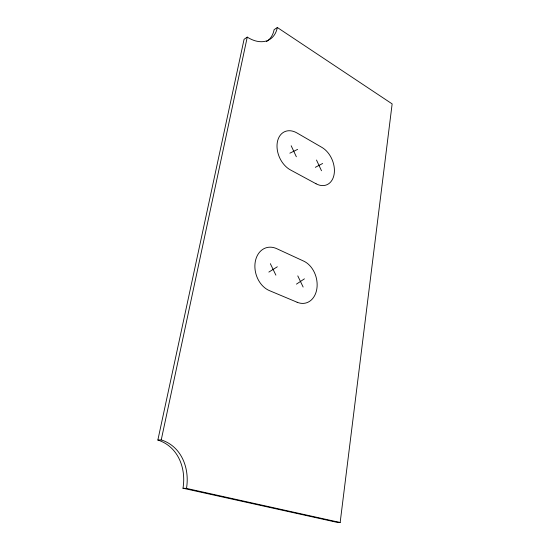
<?xml version="1.0" encoding="UTF-8"?>
<svg xmlns="http://www.w3.org/2000/svg" width="550" height="550" viewBox="0 0 550 550"><rect width="100%" height="100%" fill="white"/><g stroke="black" fill="none" stroke-linecap="round" stroke-linejoin="round"><path stroke-width="0.82" d="M340.161 522.5L186.491 488.407C189.812 468.531 181.713 446.449 161.239 439.904L157.857 440.041L244.076 39.304L247.259 37.111A33.282 22.027 58 0 0 277.337 27.5L392.143 103.895L340.161 522.5L336.27 522.17L182.985 488.242C186.326 468.476 178.234 446.524 157.857 440.041M161.239 439.904L247.259 37.111M277.337 27.5L274.127 29.659A33.11 22.014 57.8 0 1 266.509 41.566M296.45 284.13L304.425 278.843M268.854 272.085L277.331 266.784M315.322 167.324L322.644 163.494M289.864 153.168L297.619 149.387M182.985 488.242L186.491 488.407M270.339 263.677L275.887 275.151M297.784 275.88L303.132 287.045M291.177 145.757L296.347 156.771M316.498 160.029L321.496 170.754M297.137 302.252L269.411 290.613A22.736 17.421 73.3 0 1 255.255 261.8A22.736 17.421 73.3 0 1 276.739 248.676L303.71 261.119A22.179 16.548 74.9 0 1 316.834 288.915A22.179 16.548 74.9 0 1 297.137 302.252M316.064 183.776L290.496 169.957A21.519 15.256 65.7 0 1 277.324 142.278A21.519 15.256 65.7 0 1 296.966 132.956L321.881 147.379A20.948 14.582 67.5 0 1 334.153 174.068A20.948 14.582 67.5 0 1 316.064 183.776"/></g></svg>
